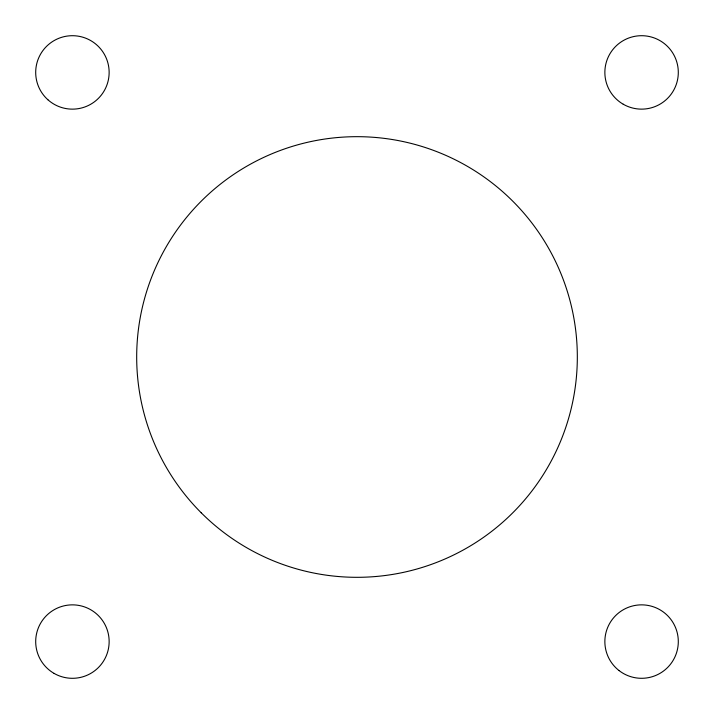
<?xml version="1.0" encoding="UTF-8"?>
<svg xmlns="http://www.w3.org/2000/svg" width="714" height="714" viewBox="0 0 714 714"><rect width="100%" height="100%" fill="white"/><g stroke="black" fill="none" stroke-linecap="round" stroke-linejoin="round"><path stroke-width="1.07" d="M619.074 670.589A36.717 36.717 0 0 0 677.961 646.572A36.717 36.717 0 0 0 627.713 607.578A36.717 36.717 0 0 0 619.074 670.589M201.214 512.786A220.323 220.323 0 0 0 569.817 414.022A220.323 220.323 0 0 0 299.978 144.183A220.323 220.323 0 0 0 201.214 512.786M54.059 673.382A36.717 36.717 0 0 0 109.144 641.583A36.717 36.717 0 0 0 54.059 609.783A36.717 36.717 0 0 0 54.059 673.382M47.9 99.755A36.717 36.717 0 0 0 108.35 79.986A36.717 36.717 0 0 0 61.002 37.521A36.717 36.717 0 0 0 47.9 99.755M623.224 104.217A36.717 36.717 0 0 0 678.3 72.417A36.717 36.717 0 0 0 623.224 40.618A36.717 36.717 0 0 0 623.224 104.217"/></g></svg>
